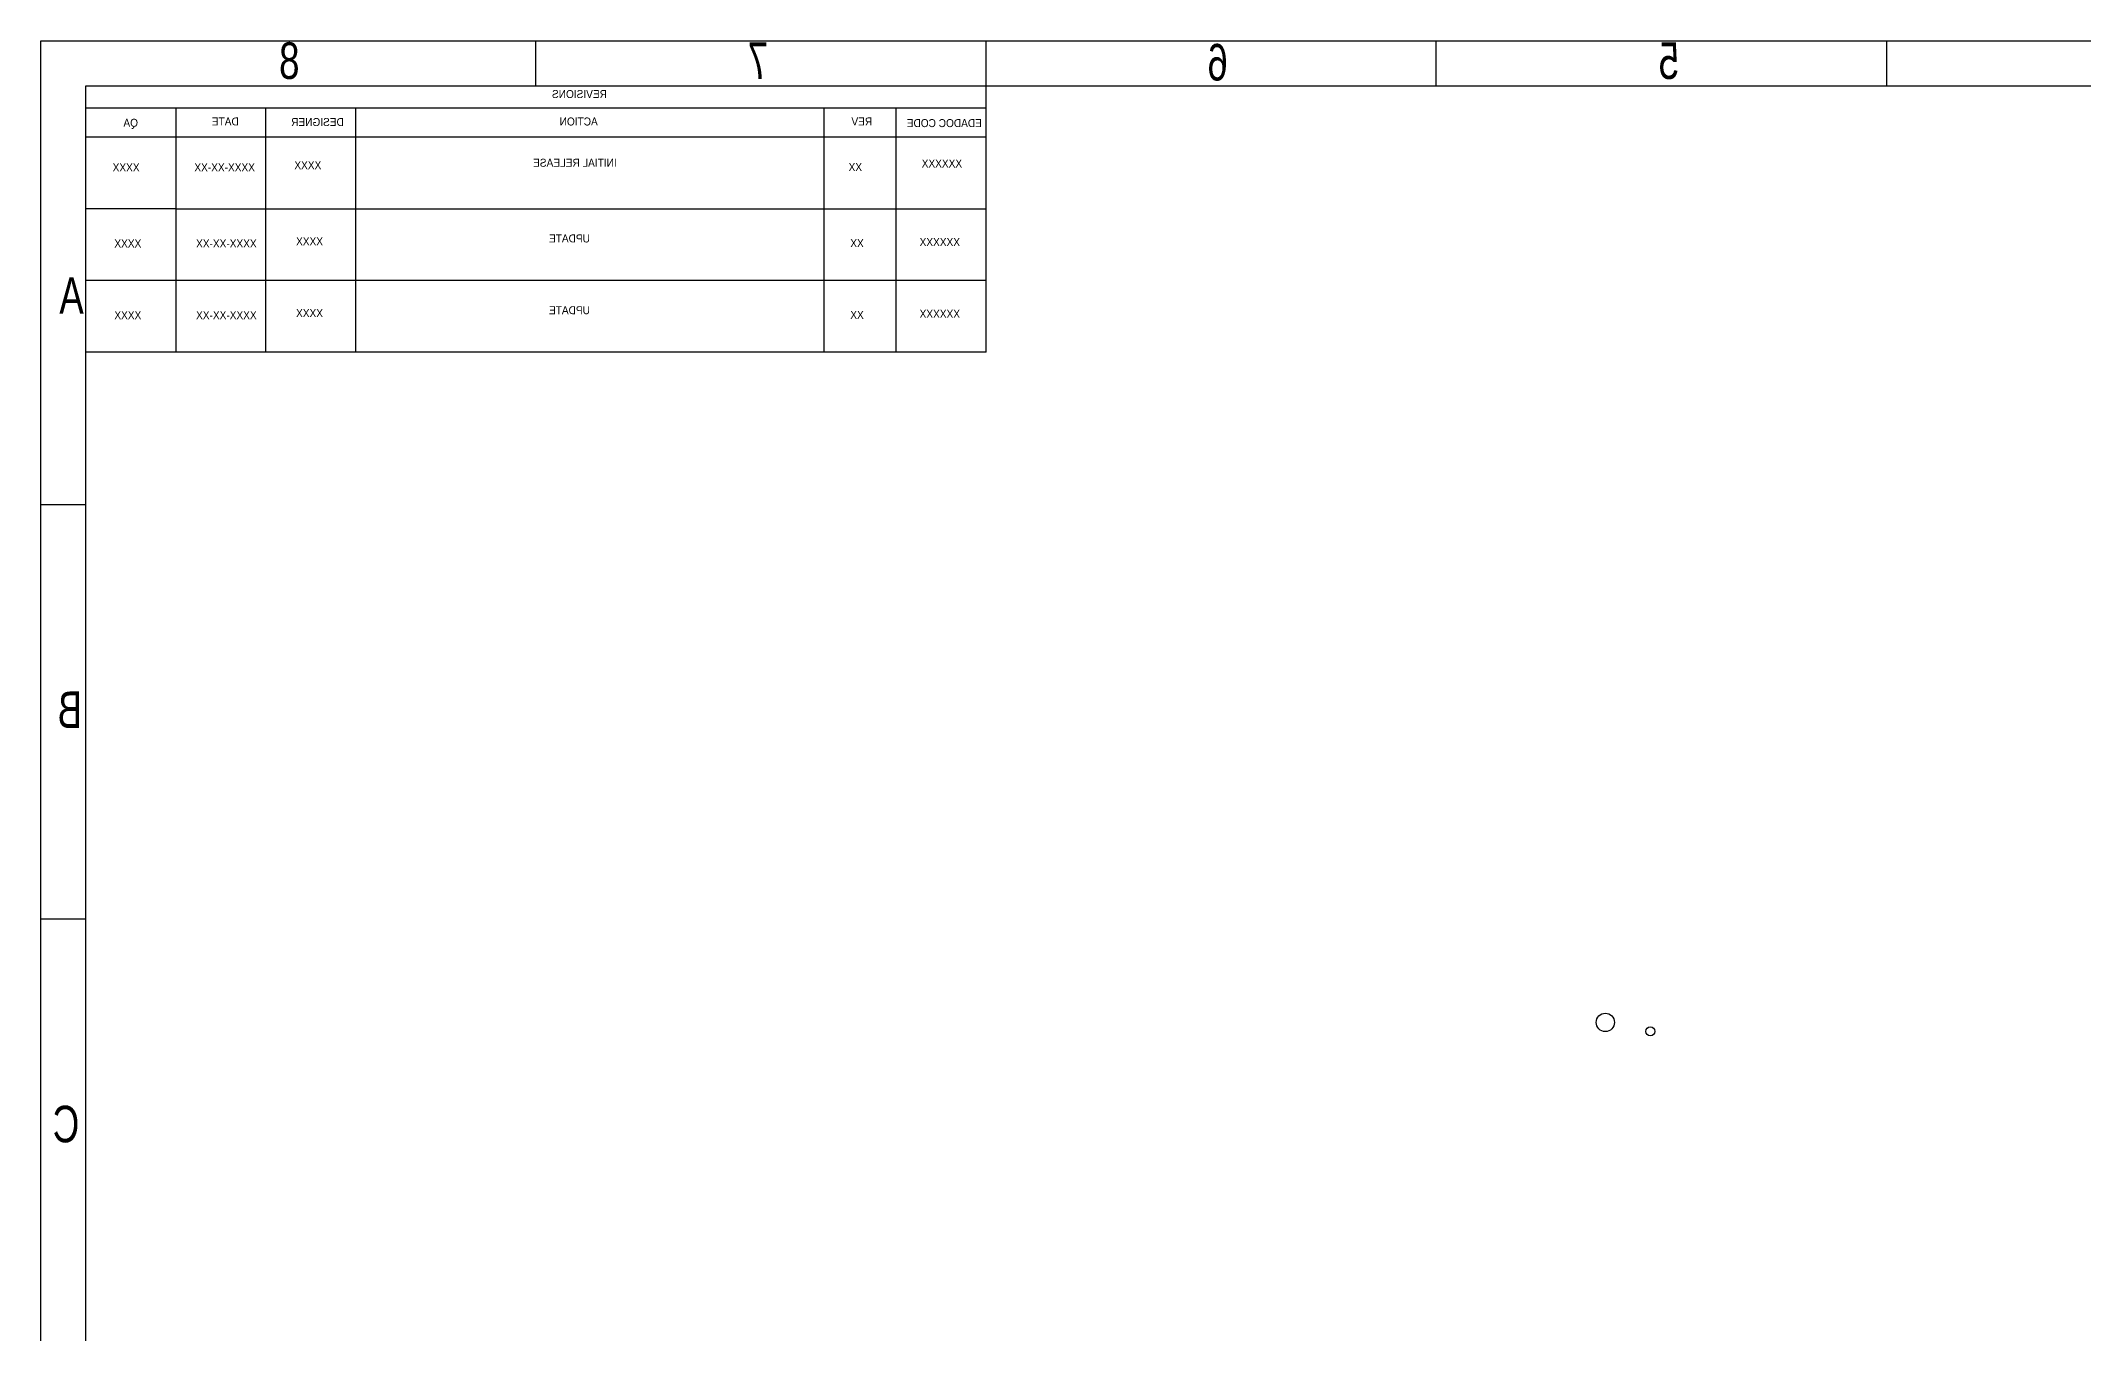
# Model space of a CAD drawing. Extents: x -169 to 241, y -96 to 191.
# Drawn here: x -168.8 to 58.1, y 48 to 191.5 of the extents above; entities that cross this region are included whole.
import ezdxf

# ---------------------------------------------------------------- set-up
doc = ezdxf.new("R2010")
doc.units = 0
doc.layers.add('BG_SILKSCREEN_BOTTOM', color=1, linetype='CONTINUOUS')
doc.layers.add('PIN_BOTTOM', color=4, linetype='CONTINUOUS')

msp = doc.modelspace()

# ---------------------------------------------------------------- linework, layer by layer
at = {"layer": 'BG_SILKSCREEN_BOTTOM'}
msp.add_lwpolyline([(-168.783, -95.504), (-168.783, 191.495934), (241.216942, 191.495934), (241.216942, -95.504)], close=True, dxfattribs=at)
for points in [[(-113.78311, 186.495944), (-113.78311, 191.495934)], [(-63.782956, 186.495944), (-63.782956, 191.495934)], [(-13.783056, 186.495944), (-13.783056, 191.495934)], [(36.216844, 191.495934), (36.216844, 186.495944)], [(-163.78301, -90.503756), (-163.78301, 186.495944)], [(-163.78301, 186.495944), (236.216952, 186.495944)], [(-73.782936, 172.846238), (-63.782956, 172.846238), (-63.782956, 186.495944)], [(-153.78303, 184.035954), (-153.78303, 172.846238), (-163.78301, 172.846238)], [(-63.782956, 184.035954), (-163.78301, 184.035954)], [(-153.78303, 172.846238), (-143.78305, 172.846238), (-143.78305, 184.035954)], [(-143.78305, 172.846238), (-133.78307, 172.846238), (-133.78307, 184.035954)], [(-133.78307, 172.846238), (-81.78292, 172.846238), (-81.78292, 184.035954)], [(-81.78292, 172.846238), (-73.782936, 172.846238), (-73.782936, 184.035954)], [(-63.782956, 180.814218), (-163.78301, 180.814218)], [(-153.78303, 172.846238), (-153.78303, 164.878004)], [(-143.78305, 164.878004), (-143.78305, 172.846238)], [(-133.78307, 164.878004), (-133.78307, 172.846238)], [(-81.78292, 164.878004), (-81.78292, 172.846238)], [(-73.782936, 164.878004), (-73.782936, 172.846238)], [(-63.782956, 164.878004), (-63.782956, 172.846238)], [(-153.78303, 164.878004), (-163.78301, 164.878004)], [(-153.78303, 164.878258), (-153.78303, 156.910024)], [(-63.782956, 164.878004), (-153.78303, 164.878004)], [(-143.78305, 156.910024), (-143.78305, 164.878258)], [(-133.78307, 156.910024), (-133.78307, 164.878258)], [(-81.78292, 156.910024), (-81.78292, 164.878258)], [(-73.782936, 156.910024), (-73.782936, 164.878258)], [(-63.782956, 156.910024), (-63.782956, 164.878258)], [(-153.78303, 156.910024), (-163.78301, 156.910024)], [(-63.782956, 156.910024), (-153.78303, 156.910024)], [(-168.783, 139.99591), (-163.78301, 139.99591)], [(-168.783, 93.996002), (-163.78301, 93.996002)]]:
    msp.add_lwpolyline(points, dxfattribs=at)
at = {"layer": 'PIN_BOTTOM'}
for centre, radius in [((4.99999, 82.499962), 1.016), ((9.99998, 81.499964), 0.508)]:
    msp.add_circle(centre, radius, dxfattribs=at)

# ---------------------------------------------------------------- texts
at = {"layer": 'BG_SILKSCREEN_BOTTOM', "text_generation_flag": 2}
for s, height, width, p in [('8', 4.064, 0.75, (-140.05306, 187.268612)), ('7', 4.064, 0.75, (-87.98306, 187.268612)), ('6', 4.064, 0.75, (-36.93287, 187.093606)), ('5', 4.064, 0.75, (13.170408, 187.266326)), ('REVISIONS', 0.889, 0.942857, (-105.904284, 185.145426)), ('QA', 0.889, 0.942857, (-157.990032, 181.957472)), ('DATE', 0.889, 0.942857, (-146.798284, 182.097426)), ('DESIGNER', 0.889, 0.942857, (-135.12546, 182.036212)), ('ACTION', 0.889, 0.942857, (-106.920284, 182.097426)), ('REV', 0.889, 0.942857, (-76.440284, 182.097426)), ('EDADOC CODE', 0.889, 0.942857, (-64.252856, 181.919372)), ('XXXX', 0.889, 0.942857, (-157.812994, 176.999138)), ('XXXX-XX-XX', 0.889, 0.942857, (-144.997932, 177.004218)), ('XXXX', 0.889, 0.942857, (-137.628122, 177.239168)), ('INITIAL RELEASE', 0.889, 0.942857, (-104.817926, 177.51679)), ('XX', 0.889, 0.942857, (-77.561948, 177.039778)), ('XXXXXX', 0.889, 0.942857, (-66.449448, 177.432208)), ('XXXX', 0.889, 0.942857, (-157.623002, 168.54932)), ('XXXX-XX-XX', 0.889, 0.942857, (-144.80794, 168.554146)), ('XXXX', 0.889, 0.942857, (-137.43813, 168.78935)), ('UPDATE', 0.889, 0.942857, (-107.793028, 169.111676)), ('XX', 0.889, 0.942857, (-77.371956, 168.589706)), ('XXXXXX', 0.889, 0.942857, (-66.681096, 168.71188)), ('A', 4.064, 0.75, (-164.012372, 161.183828)), ('XXXX', 0.889, 0.942857, (-157.623002, 160.58134)), ('XXXX-XX-XX', 0.889, 0.942857, (-144.80794, 160.586166)), ('XXXX', 0.889, 0.942857, (-137.43813, 160.82137)), ('UPDATE', 0.889, 0.942857, (-107.793028, 161.143696)), ('XX', 0.889, 0.942857, (-77.371956, 160.621726)), ('XXXXXX', 0.889, 0.942857, (-66.681096, 160.7439)), ('B', 4.064, 0.75, (-164.212524, 115.183412)), ('C', 4.064, 0.75, (-164.50564, 69.183504))]:
    msp.add_text(s, height=height, dxfattribs=dict(at, width=width)).set_placement(p)

doc.saveas('drawing.dxf')
